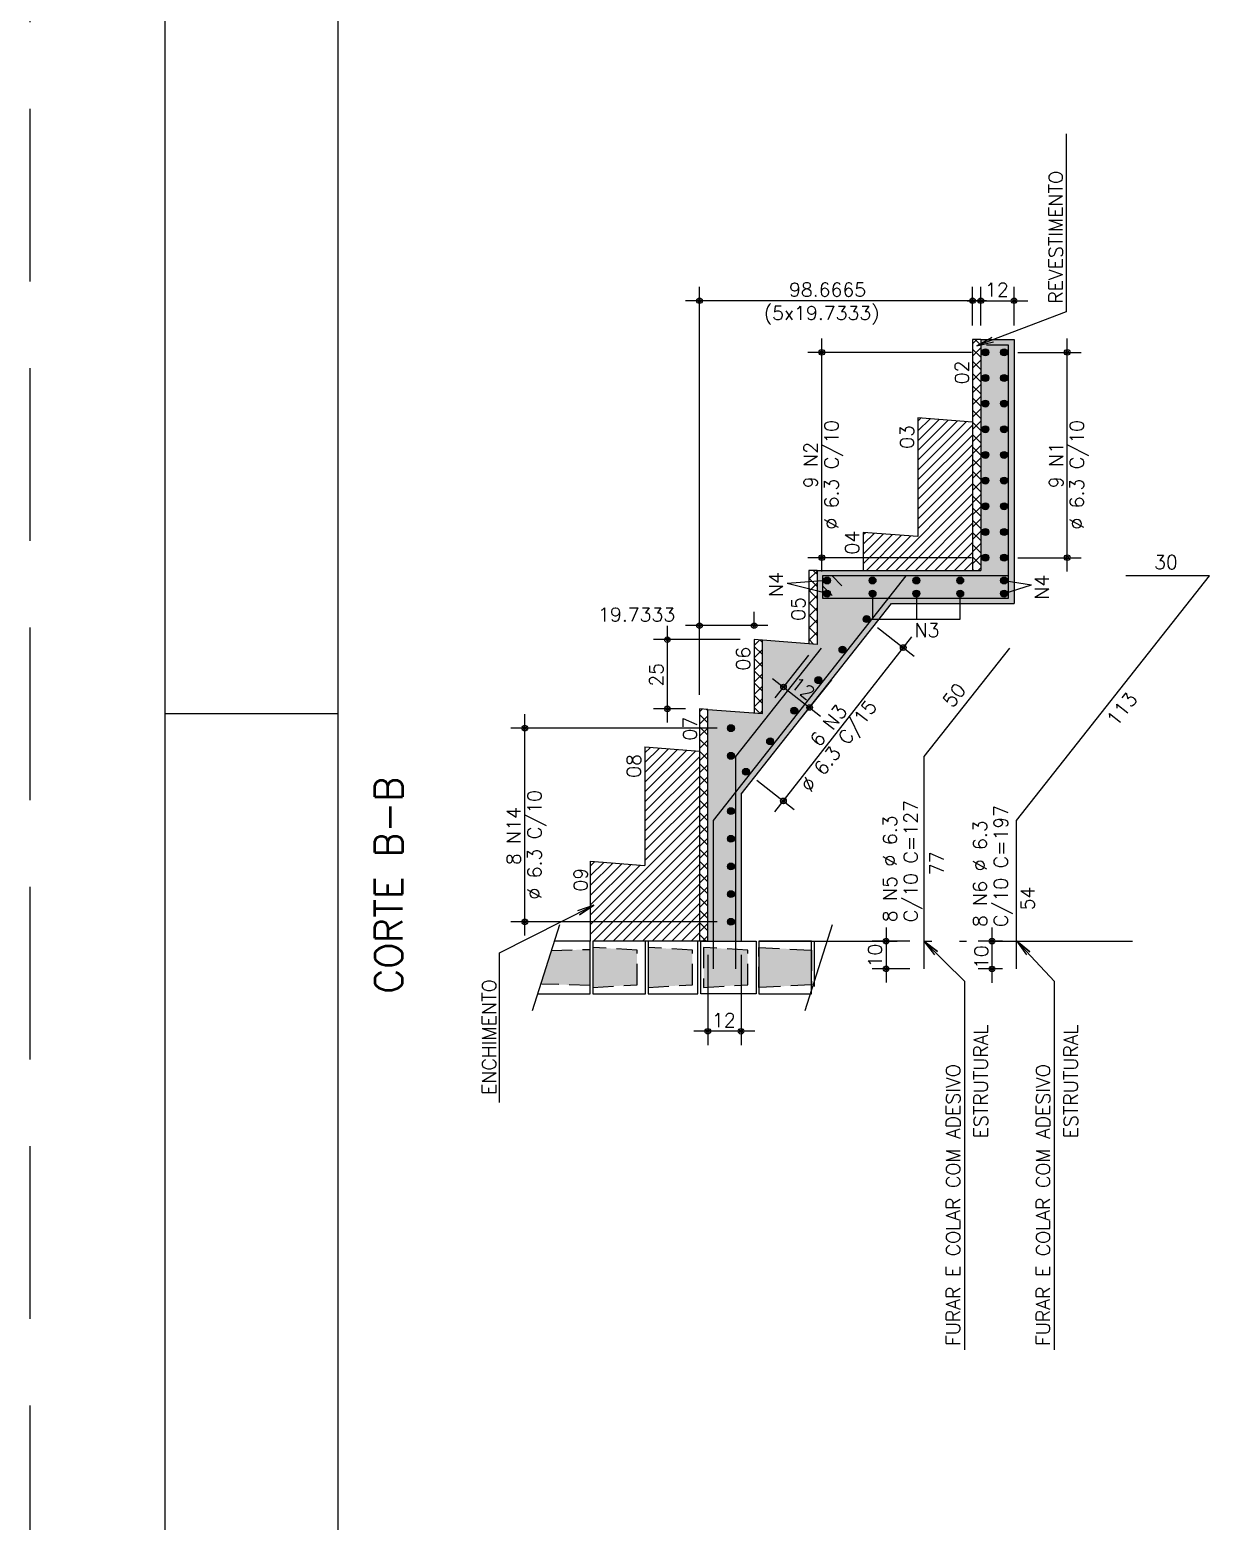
# Model space of a CAD drawing. Extents: x -1.9 to 86, y -1.5 to 61.
# Drawn here: x -1.95 to 15.12, y 18.03 to 39.59 of the extents above; entities that cross this region are included whole.
import ezdxf

# ---------------------------------------------------------------- set-up
doc = ezdxf.new("R2010")
doc.units = 0
doc.header["$MEASUREMENT"] = 0
for name, pattern in [('ESTILO_TQS_0001', [0.45, 0.3, -0.15]), ('ESTILO_TQS_0004', [3.3, 2, -0.4, 0.05, -0.4, 0.05, -0.4]), ('HIDDEN', [0.375, 0.25, -0.125])]:
    doc.linetypes.add(name, pattern=pattern)
doc.layers.get('0').update_dxf_attribs({"linetype": 'CONTINUOUS'})
doc.layers.get('Defpoints').update_dxf_attribs({"linetype": 'CONTINUOUS'})
for name, color, linetype in [('ARQ_FOLHA', 7, 'CONTINUOUS'), ('PENA_01', 1, 'CONTINUOUS'), ('PENA_02', 2, 'CONTINUOUS'), ('PENA_03', 3, 'CONTINUOUS'), ('PENA_04', 4, 'CONTINUOUS'), ('PENA_05', 5, 'CONTINUOUS'), ('PENA_10', 253, 'CONTINUOUS'), ('PENA_11', 252, 'CONTINUOUS')]:
    doc.layers.add(name, color=color, linetype=linetype)
doc.styles.get("Standard").update_dxf_attribs({"font": 'ROMANS.SHX'})

# ---------------------------------------------------------------- blocks, each defined once
blk = doc.blocks.new('FOLHA A1 - 841 X 594')
at = {"layer": 'ARQ_FOLHA', "color": 1}
blk.add_line((-816, 297), (-841, 297), dxfattribs=at)
for points in [[(-841, 0), (0, 0), (0, 594), (-841, 594)], [(-816, 10), (-10, 10), (-10, 584), (-816, 584)]]:
    blk.add_lwpolyline(points, close=True, dxfattribs=at)
at = {"layer": 'Defpoints', "color": 8, "linetype": 'HIDDEN', "ltscale": 100}
blk.add_lwpolyline([(-860.5, 609.5), (-860.5, -15.5), (19.5, -15.5), (19.5, 609.5)], close=True, dxfattribs=at)
blk = doc.blocks.new('*U24')
blk.add_blockref('FOLHA A1 - 841 X 594', (0, 0))

msp = doc.modelspace()

# ---------------------------------------------------------------- linework, layer by layer
at = {"layer": 'PENA_01', "linetype": 'Continuous'}
for p, q in [((7.729, 29.973), (7.729, 35.873)), ((11.676, 35.313), (11.676, 35.873)), ((11.796, 35.313), (11.796, 35.873)), ((12.276, 35.313), (12.276, 35.873)), ((11.876, 35.673), (7.529, 35.673)), ((11.596, 35.673), (12.476, 35.673)), ((9.496, 31.758), (9.496, 35.127)), ((11.676, 35.049), (11.739, 35.113)), ((11.676, 35.113), (11.676, 31.773)), ((11.796, 35.113), (11.676, 35.113)), ((11.676, 34.873), (11.796, 34.993)), ((11.796, 34.855), (11.676, 34.975)), ((11.796, 35.032), (11.715, 35.113)), ((13.044, 31.758), (13.044, 35.127)), ((11.661, 34.927), (9.296, 34.927)), ((11.676, 34.696), (11.796, 34.816)), ((11.796, 34.679), (11.676, 34.799)), ((12.331, 34.927), (13.244, 34.927)), ((11.676, 34.519), (11.796, 34.639)), ((11.796, 34.502), (11.676, 34.622)), ((11.676, 34.342), (11.796, 34.462)), ((11.796, 34.325), (11.676, 34.445)), ((11.676, 34.166), (11.796, 34.286)), ((11.796, 34.148), (11.676, 34.268)), ((11.676, 33.989), (11.796, 34.109)), ((11.796, 33.972), (11.676, 34.092)), ((11.676, 33.919), (10.887, 33.979)), ((10.887, 33.979), (10.887, 32.264)), ((11.676, 33.812), (11.796, 33.932)), ((11.796, 33.795), (11.676, 33.915)), ((11.676, 33.635), (11.796, 33.755)), ((11.796, 33.618), (11.676, 33.738)), ((11.676, 33.458), (11.796, 33.578)), ((11.796, 33.441), (11.676, 33.561)), ((11.676, 33.282), (11.796, 33.402)), ((11.796, 33.264), (11.676, 33.384)), ((11.676, 33.105), (11.796, 33.225)), ((11.796, 33.088), (11.676, 33.208)), ((11.676, 32.928), (11.796, 33.048)), ((11.796, 32.911), (11.676, 33.031)), ((11.676, 32.751), (11.796, 32.871)), ((11.796, 32.734), (11.676, 32.854)), ((11.676, 32.575), (11.796, 32.695)), ((11.796, 32.557), (11.676, 32.677)), ((11.676, 32.398), (11.796, 32.518)), ((11.796, 32.381), (11.676, 32.501)), ((10.887, 32.264), (10.097, 32.324)), ((10.097, 32.324), (10.097, 31.773)), ((11.676, 32.221), (11.796, 32.341)), ((11.796, 32.204), (11.676, 32.324)), ((11.676, 32.044), (11.796, 32.164)), ((11.796, 32.027), (11.676, 32.147)), ((11.661, 31.958), (9.296, 31.958)), ((11.676, 31.867), (11.796, 31.987)), ((11.796, 31.85), (11.676, 31.97)), ((12.331, 31.958), (13.244, 31.958)), ((9.308, 31.773), (9.308, 30.713)), ((9.428, 31.773), (9.308, 31.773)), ((9.308, 31.645), (9.428, 31.765)), ((9.428, 31.719), (9.374, 31.773)), ((11.696, 31.773), (11.676, 31.793)), ((11.758, 31.773), (11.796, 31.811)), ((9.573, 31.628), (8.997, 31.585)), ((9.573, 31.438), (8.997, 31.585)), ((9.428, 31.543), (9.308, 31.663)), ((9.308, 31.468), (9.428, 31.588)), ((9.428, 31.366), (9.308, 31.486)), ((12.131, 31.628), (12.526, 31.563)), ((12.131, 31.438), (12.526, 31.563)), ((9.308, 31.291), (9.428, 31.411)), ((9.428, 31.189), (9.308, 31.309)), ((10.23, 31.438), (10.23, 31.07)), ((10.864, 31.438), (10.864, 31.07)), ((11.497, 31.07), (11.497, 31.438)), ((7.729, 29.973), (7.729, 31.175)), ((8.519, 30.973), (8.519, 31.175)), ((9.308, 31.114), (9.428, 31.234)), ((9.428, 31.012), (9.308, 31.132)), ((9.308, 30.938), (9.428, 31.058)), ((10.23, 31.07), (11.497, 31.07)), ((7.265, 29.573), (7.265, 30.973)), ((8.719, 30.975), (7.529, 30.975)), ((9.428, 30.835), (9.308, 30.955)), ((9.308, 30.761), (9.428, 30.881)), ((10.302, 30.947), (10.832, 30.533)), ((8.319, 30.773), (7.065, 30.773)), ((8.519, 30.773), (8.519, 29.713)), ((8.639, 30.764), (8.519, 30.773)), ((8.519, 30.687), (8.598, 30.767)), ((8.639, 30.556), (8.519, 30.676)), ((8.519, 30.51), (8.639, 30.63)), ((8.639, 30.733), (8.605, 30.766)), ((8.819, 28.282), (10.797, 30.814)), ((9.379, 30.707), (9.308, 30.779)), ((8.639, 30.379), (8.519, 30.499)), ((8.519, 30.333), (8.639, 30.453)), ((9.304, 30.547), (8.819, 29.932)), ((8.639, 30.203), (8.519, 30.323)), ((8.519, 30.156), (8.639, 30.276)), ((8.786, 30.213), (9.477, 29.668)), ((9.637, 30.194), (9.196, 29.635)), ((8.639, 30.026), (8.519, 30.146)), ((8.519, 29.98), (8.639, 30.1)), ((7.529, 29.773), (7.065, 29.773)), ((7.729, 29.773), (7.729, 26.413)), ((7.849, 29.764), (7.729, 29.773)), ((7.729, 29.729), (7.77, 29.77)), ((7.849, 29.746), (7.831, 29.765)), ((8.639, 29.849), (8.519, 29.969)), ((8.519, 29.803), (8.639, 29.923)), ((8.605, 29.706), (8.519, 29.792)), ((5.204, 26.493), (5.204, 29.693)), ((7.849, 29.57), (7.729, 29.69)), ((7.729, 29.552), (7.849, 29.672)), ((8.599, 29.707), (8.639, 29.746)), ((7.984, 29.493), (5.004, 29.493)), ((7.849, 29.393), (7.729, 29.513)), ((7.729, 29.375), (7.849, 29.495)), ((7.849, 29.216), (7.729, 29.336)), ((6.94, 29.221), (7.729, 29.161)), ((6.94, 29.221), (6.94, 27.507)), ((7.729, 29.198), (7.849, 29.318)), ((7.849, 29.039), (7.729, 29.159)), ((7.729, 29.021), (7.849, 29.141)), ((7.849, 28.863), (7.729, 28.983)), ((7.729, 28.845), (7.849, 28.965)), ((7.849, 28.686), (7.729, 28.806)), ((7.729, 28.668), (7.849, 28.788)), ((8.559, 28.739), (9.099, 28.317)), ((7.849, 28.509), (7.729, 28.629)), ((7.729, 28.491), (7.849, 28.611)), ((7.849, 28.332), (7.729, 28.452)), ((7.729, 28.314), (7.849, 28.434)), ((7.849, 28.155), (7.729, 28.275)), ((7.729, 28.138), (7.849, 28.258)), ((7.849, 27.979), (7.729, 28.099)), ((7.729, 27.961), (7.849, 28.081)), ((7.849, 27.802), (7.729, 27.922)), ((7.729, 27.784), (7.849, 27.904)), ((7.849, 27.625), (7.729, 27.745)), ((7.729, 27.607), (7.849, 27.727)), ((6.151, 27.572), (6.94, 27.507)), ((6.151, 27.572), (6.151, 26.413)), ((7.849, 27.448), (7.729, 27.568)), ((7.729, 27.43), (7.849, 27.55)), ((7.849, 27.272), (7.729, 27.392)), ((7.729, 27.254), (7.849, 27.374)), ((7.849, 27.095), (7.729, 27.215)), ((7.729, 27.077), (7.849, 27.197)), ((7.849, 26.918), (7.729, 27.038)), ((7.729, 26.9), (7.849, 27.02)), ((7.849, 26.741), (7.729, 26.861)), ((7.729, 26.723), (7.849, 26.843)), ((7.984, 26.693), (5.004, 26.693)), ((7.849, 26.564), (7.729, 26.684)), ((7.729, 26.547), (7.849, 26.667)), ((10.426, 26.613), (10.426, 25.813)), ((11.957, 25.812), (11.957, 26.613)), ((7.849, 26.413), (6.207, 26.413)), ((7.824, 26.413), (7.729, 26.508)), ((7.772, 26.413), (7.849, 26.49)), ((9.387, 26.413), (9.387, 25.759)), ((9.387, 26.413), (9.557, 26.413)), ((10.771, 26.413), (10.226, 26.413)), ((12.11, 26.413), (11.757, 26.413)), ((7.849, 26.213), (7.849, 24.91)), ((8.329, 26.213), (8.329, 24.91)), ((10.771, 26.013), (10.226, 26.013)), ((12.11, 26.012), (11.757, 26.012)), ((5.397, 25.653), (6.147, 25.653)), ((8.529, 25.11), (7.649, 25.11))]:
    msp.add_line(p, q, dxfattribs=at)
at = {"layer": 'PENA_01', "linetype": 'ESTILO_TQS_0004'}
msp.add_line((8.587, 26.413), (14.051, 26.413), dxfattribs=at)
at = {"layer": 'PENA_01', "linetype": 'Continuous'}
for points in [[(6.147, 25.653), (6.147, 26.413), (5.632, 26.413)], [(6.187, 26.413), (6.187, 25.653), (6.947, 25.653), (6.947, 26.413), (6.187, 26.413)], [(6.987, 26.413), (6.987, 25.653), (7.707, 25.653), (7.707, 26.413), (6.987, 26.413)], [(7.747, 25.653), (7.747, 26.413), (8.547, 26.413), (8.547, 25.653), (7.747, 25.653)], [(8.587, 26.413), (8.587, 25.653), (9.347, 25.653), (9.347, 26.413), (8.587, 26.413)]]:
    msp.add_lwpolyline(points, dxfattribs=at)
at = {"layer": 'PENA_02', "linetype": 'Continuous'}
for p, q in [((5.315, 25.41), (5.709, 26.656)), ((9.255, 25.41), (9.649, 26.656))]:
    msp.add_line(p, q, dxfattribs=at)
at = {"layer": 'PENA_02', "linetype": 'ESTILO_TQS_0001'}
for p in [(5.59, 26.278), (6.147, 25.773)]:
    msp.add_line(p, (6.147, 26.293), dxfattribs=at)
for points in [[(6.827, 25.783), (6.827, 26.283), (6.187, 26.323), (6.187, 25.743), (6.827, 25.783)], [(7.627, 25.783), (7.627, 26.283), (6.987, 26.323), (6.987, 25.743), (7.627, 25.783)], [(8.427, 25.783), (8.427, 26.283), (7.787, 26.323), (7.787, 25.743), (8.427, 25.783)], [(9.347, 26.283), (9.347, 25.783), (8.587, 25.743), (8.587, 26.323), (9.347, 26.283)], [(6.147, 25.773), (5.449, 25.791)]]:
    msp.add_lwpolyline(points, dxfattribs=at)
at = {"layer": 'PENA_02', "linetype": 'Continuous'}
for centre, radius in [((7.729, 35.673), 0.04), ((7.729, 35.673), 0.02), ((11.676, 35.673), 0.04), ((11.676, 35.673), 0.02), ((11.796, 35.673), 0.04), ((11.796, 35.673), 0.02), ((12.276, 35.673), 0.04), ((12.276, 35.673), 0.02), ((9.496, 34.927), 0.0416), ((9.496, 34.927), 0.0208), ((13.044, 34.927), 0.0416), ((13.044, 34.927), 0.0208), ((9.496, 31.958), 0.0416), ((9.496, 31.958), 0.0208), ((13.044, 31.958), 0.0416), ((13.044, 31.958), 0.0208), ((7.729, 30.975), 0.04), ((7.729, 30.975), 0.02), ((8.519, 30.975), 0.04), ((8.519, 30.975), 0.02), ((7.265, 30.773), 0.04), ((7.265, 30.773), 0.02), ((10.674, 30.657), 0.0416), ((10.674, 30.657), 0.0208), ((8.943, 30.089), 0.04), ((8.943, 30.089), 0.02), ((7.265, 29.773), 0.04), ((7.265, 29.773), 0.02), ((9.32, 29.792), 0.04), ((9.32, 29.792), 0.02), ((5.204, 29.493), 0.0416), ((5.204, 29.493), 0.0208), ((8.942, 28.44), 0.0416), ((8.942, 28.44), 0.0208), ((5.204, 26.693), 0.0416), ((5.204, 26.693), 0.0208), ((10.426, 26.413), 0.04), ((10.426, 26.413), 0.02), ((11.957, 26.413), 0.04), ((11.957, 26.413), 0.02), ((10.426, 26.013), 0.04), ((10.426, 26.013), 0.02), ((11.957, 26.012), 0.04), ((11.957, 26.012), 0.02), ((7.849, 25.11), 0.04), ((7.849, 25.11), 0.02), ((8.329, 25.11), 0.04), ((8.329, 25.11), 0.02)]:
    msp.add_circle(centre, radius, dxfattribs=at)
at = {"layer": 'PENA_03', "linetype": 'Continuous'}
for p, q in [((11.676, 35.113), (11.676, 35.113)), ((11.796, 35.113), (11.796, 35.113)), ((12.276, 35.113), (12.276, 35.113)), ((11.861, 34.927), (11.861, 34.927)), ((12.131, 34.927), (12.131, 34.927)), ((10.887, 33.932), (10.93, 33.975)), ((10.887, 33.79), (11.062, 33.965)), ((10.887, 33.649), (11.193, 33.955)), ((10.887, 33.507), (11.324, 33.945)), ((10.887, 33.366), (11.456, 33.935)), ((10.887, 33.224), (11.587, 33.925)), ((10.887, 33.083), (11.676, 33.872)), ((10.887, 32.942), (11.676, 33.731)), ((10.887, 32.8), (11.676, 33.59)), ((10.887, 32.659), (11.676, 33.448)), ((10.887, 32.517), (11.676, 33.307)), ((10.425, 31.773), (11.676, 33.024)), ((10.887, 32.376), (11.676, 33.165)), ((10.566, 31.773), (11.676, 32.882)), ((10.708, 31.773), (11.676, 32.741)), ((10.849, 31.773), (11.676, 32.6)), ((10.991, 31.773), (11.676, 32.458)), ((10.097, 32.294), (10.126, 32.322)), ((10.097, 32.152), (10.257, 32.312)), ((10.097, 32.011), (10.388, 32.302)), ((10.097, 31.869), (10.52, 32.292)), ((10.142, 31.773), (10.651, 32.282)), ((10.283, 31.773), (10.783, 32.272)), ((11.132, 31.773), (11.676, 32.317)), ((11.273, 31.773), (11.676, 32.175)), ((11.415, 31.773), (11.676, 32.034)), ((11.861, 31.958), (11.861, 31.958)), ((12.131, 31.958), (12.131, 31.958)), ((9.428, 31.773), (11.796, 31.773)), ((9.428, 31.773), (9.428, 30.704)), ((11.556, 31.773), (11.676, 31.892)), ((8.329, 28.537), (10.504, 31.293)), ((10.504, 31.293), (12.276, 31.293)), ((10.144, 31.071), (10.144, 31.071)), ((8.519, 30.773), (8.519, 30.773)), ((8.519, 30.773), (8.519, 30.773)), ((9.428, 30.704), (8.639, 30.764)), ((8.639, 29.704), (8.639, 30.764)), ((9.428, 30.704), (9.428, 30.704)), ((9.761, 30.351), (9.761, 30.351)), ((7.729, 29.773), (7.729, 29.773)), ((7.729, 29.773), (7.729, 29.773)), ((7.729, 29.773), (7.729, 29.773)), ((7.849, 29.764), (8.639, 29.704)), ((7.849, 26.413), (7.849, 29.764)), ((8.184, 29.493), (8.184, 29.493)), ((6.94, 29.136), (7.019, 29.215)), ((6.94, 28.995), (7.15, 29.205)), ((6.94, 28.854), (7.282, 29.195)), ((6.94, 28.712), (7.413, 29.185)), ((6.94, 28.571), (7.545, 29.175)), ((6.94, 28.429), (7.676, 29.165)), ((6.94, 28.288), (7.729, 29.077)), ((6.94, 28.146), (7.729, 28.936)), ((6.94, 28.005), (7.729, 28.794)), ((8.401, 28.862), (8.401, 28.862)), ((6.94, 27.864), (7.729, 28.653)), ((6.94, 27.722), (7.729, 28.511)), ((8.329, 28.537), (8.329, 26.413)), ((6.94, 27.581), (7.729, 28.37)), ((6.151, 26.65), (7.729, 28.229)), ((6.151, 26.509), (7.729, 28.087)), ((6.196, 26.413), (7.729, 27.946)), ((6.338, 26.413), (7.729, 27.804)), ((6.479, 26.413), (7.729, 27.663)), ((6.151, 27.498), (6.218, 27.566)), ((6.151, 27.357), (6.349, 27.555)), ((6.151, 27.216), (6.48, 27.545)), ((6.151, 27.074), (6.61, 27.534)), ((6.151, 26.933), (6.741, 27.523)), ((6.151, 26.791), (6.872, 27.513)), ((6.62, 26.413), (7.729, 27.522)), ((6.762, 26.413), (7.729, 27.38)), ((6.903, 26.413), (7.729, 27.239)), ((7.045, 26.413), (7.729, 27.097)), ((7.186, 26.413), (7.729, 26.956)), ((7.328, 26.413), (7.729, 26.814)), ((7.469, 26.413), (7.729, 26.673)), ((7.61, 26.413), (7.729, 26.532)), ((8.184, 26.693), (8.184, 26.693)), ((7.849, 26.413), (8.369, 26.413)), ((7.849, 26.413), (7.849, 26.413)), ((8.329, 26.413), (8.329, 26.413)), ((10.971, 26.413), (10.971, 26.413)), ((12.31, 26.413), (12.31, 26.413)), ((10.971, 26.013), (10.971, 26.013)), ((12.31, 26.012), (12.31, 26.012))]:
    msp.add_line(p, q, dxfattribs=at)
for points in [[(13.029, 38.084), (13.029, 35.515), (11.736, 35.023), (11.956, 35.142), (11.736, 35.023), (11.979, 35.081)], [(4.838, 24.079), (4.838, 26.245), (6.202, 26.933), (5.995, 26.793), (6.202, 26.933), (5.966, 26.851)], [(11.562, 20.506), (11.562, 25.832), (10.971, 26.413), (11.17, 26.262), (10.971, 26.413), (11.125, 26.216)], [(12.861, 20.506), (12.861, 25.832), (12.31, 26.416), (12.504, 26.258), (12.31, 26.416), (12.456, 26.213)]]:
    msp.add_lwpolyline(points, dxfattribs=at)
for centre in [(11.861, 34.927), (12.131, 34.927), (11.861, 34.556), (12.131, 34.556), (11.861, 34.185), (12.131, 34.185), (11.861, 33.814), (12.131, 33.814), (11.861, 33.443), (12.131, 33.443), (11.861, 33.072), (12.131, 33.072), (11.861, 32.701), (12.131, 32.701), (11.861, 32.329), (12.131, 32.329), (11.861, 31.958), (12.131, 31.958), (9.573, 31.628), (9.573, 31.438), (10.23, 31.628), (10.23, 31.438), (10.864, 31.628), (10.864, 31.438), (11.497, 31.628), (11.497, 31.438), (12.131, 31.628), (12.131, 31.438), (10.144, 31.071), (9.796, 30.629), (9.447, 30.187), (9.098, 29.746), (8.184, 29.493), (8.75, 29.304), (8.184, 29.093), (8.401, 28.862), (8.184, 28.293), (8.184, 27.893), (8.184, 27.493), (8.184, 27.093), (8.184, 26.693)]:
    msp.add_circle(centre, 0.05, dxfattribs=at)
for points in [[(11.911, 34.927), (11.836, 34.971), (11.814, 34.944)], [(11.911, 34.927), (11.814, 34.944), (11.814, 34.91)], [(11.911, 34.927), (11.87, 34.976), (11.836, 34.971)], [(11.911, 34.927), (11.899, 34.959), (11.87, 34.976)], [(12.181, 34.927), (12.106, 34.971), (12.084, 34.944)], [(12.181, 34.927), (12.084, 34.944), (12.084, 34.91)], [(12.181, 34.927), (12.14, 34.976), (12.106, 34.971)], [(12.181, 34.927), (12.169, 34.959), (12.14, 34.976)], [(11.911, 34.927), (11.814, 34.91), (11.836, 34.884)], [(11.911, 34.927), (11.836, 34.884), (11.87, 34.878)], [(11.911, 34.927), (11.87, 34.878), (11.899, 34.895)], [(11.911, 34.927), (11.899, 34.895), (11.911, 34.927)], [(12.181, 34.927), (12.084, 34.91), (12.106, 34.884)], [(12.181, 34.927), (12.106, 34.884), (12.14, 34.878)], [(12.181, 34.927), (12.14, 34.878), (12.169, 34.895)], [(12.181, 34.927), (12.169, 34.895), (12.181, 34.927)], [(11.911, 34.556), (11.836, 34.599), (11.814, 34.573)], [(11.911, 34.556), (11.814, 34.573), (11.814, 34.539)], [(11.911, 34.556), (11.814, 34.539), (11.836, 34.513)], [(11.911, 34.556), (11.87, 34.605), (11.836, 34.599)], [(11.911, 34.556), (11.836, 34.513), (11.87, 34.507)], [(11.911, 34.556), (11.899, 34.588), (11.87, 34.605)], [(11.911, 34.556), (11.87, 34.507), (11.899, 34.524)], [(11.911, 34.556), (11.899, 34.524), (11.911, 34.556)], [(12.181, 34.556), (12.106, 34.599), (12.084, 34.573)], [(12.181, 34.556), (12.084, 34.573), (12.084, 34.539)], [(12.181, 34.556), (12.084, 34.539), (12.106, 34.513)], [(12.181, 34.556), (12.14, 34.605), (12.106, 34.599)], [(12.181, 34.556), (12.106, 34.513), (12.14, 34.507)], [(12.181, 34.556), (12.169, 34.588), (12.14, 34.605)], [(12.181, 34.556), (12.14, 34.507), (12.169, 34.524)], [(12.181, 34.556), (12.169, 34.524), (12.181, 34.556)], [(11.911, 34.185), (11.836, 34.228), (11.814, 34.202)], [(11.911, 34.185), (11.814, 34.202), (11.814, 34.168)], [(11.911, 34.185), (11.814, 34.168), (11.836, 34.142)], [(11.911, 34.185), (11.87, 34.234), (11.836, 34.228)], [(11.911, 34.185), (11.836, 34.142), (11.87, 34.136)], [(11.911, 34.185), (11.899, 34.217), (11.87, 34.234)], [(11.911, 34.185), (11.87, 34.136), (11.899, 34.153)], [(11.911, 34.185), (11.899, 34.153), (11.911, 34.185)], [(12.181, 34.185), (12.106, 34.228), (12.084, 34.202)], [(12.181, 34.185), (12.084, 34.202), (12.084, 34.168)], [(12.181, 34.185), (12.084, 34.168), (12.106, 34.142)], [(12.181, 34.185), (12.14, 34.234), (12.106, 34.228)], [(12.181, 34.185), (12.106, 34.142), (12.14, 34.136)], [(12.181, 34.185), (12.169, 34.217), (12.14, 34.234)], [(12.181, 34.185), (12.14, 34.136), (12.169, 34.153)], [(12.181, 34.185), (12.169, 34.153), (12.181, 34.185)], [(11.911, 33.814), (11.836, 33.857), (11.814, 33.831)], [(11.911, 33.814), (11.87, 33.863), (11.836, 33.857)], [(11.911, 33.814), (11.899, 33.846), (11.87, 33.863)], [(12.181, 33.814), (12.106, 33.857), (12.084, 33.831)], [(12.181, 33.814), (12.14, 33.863), (12.106, 33.857)], [(12.181, 33.814), (12.169, 33.846), (12.14, 33.863)], [(11.911, 33.814), (11.814, 33.831), (11.814, 33.797)], [(11.911, 33.814), (11.814, 33.797), (11.836, 33.771)], [(11.911, 33.814), (11.836, 33.771), (11.87, 33.765)], [(11.911, 33.814), (11.87, 33.765), (11.899, 33.782)], [(11.911, 33.814), (11.899, 33.782), (11.911, 33.814)], [(12.181, 33.814), (12.084, 33.831), (12.084, 33.797)], [(12.181, 33.814), (12.084, 33.797), (12.106, 33.771)], [(12.181, 33.814), (12.106, 33.771), (12.14, 33.765)], [(12.181, 33.814), (12.14, 33.765), (12.169, 33.782)], [(12.181, 33.814), (12.169, 33.782), (12.181, 33.814)], [(11.911, 33.443), (11.836, 33.486), (11.814, 33.46)], [(11.911, 33.443), (11.814, 33.46), (11.814, 33.426)], [(11.911, 33.443), (11.814, 33.426), (11.836, 33.4)], [(11.911, 33.443), (11.87, 33.492), (11.836, 33.486)], [(11.911, 33.443), (11.836, 33.4), (11.87, 33.394)], [(11.911, 33.443), (11.899, 33.475), (11.87, 33.492)], [(11.911, 33.443), (11.87, 33.394), (11.899, 33.411)], [(11.911, 33.443), (11.899, 33.411), (11.911, 33.443)], [(12.181, 33.443), (12.106, 33.486), (12.084, 33.46)], [(12.181, 33.443), (12.084, 33.46), (12.084, 33.426)], [(12.181, 33.443), (12.084, 33.426), (12.106, 33.4)], [(12.181, 33.443), (12.14, 33.492), (12.106, 33.486)], [(12.181, 33.443), (12.106, 33.4), (12.14, 33.394)], [(12.181, 33.443), (12.169, 33.475), (12.14, 33.492)], [(12.181, 33.443), (12.14, 33.394), (12.169, 33.411)], [(12.181, 33.443), (12.169, 33.411), (12.181, 33.443)], [(11.911, 33.072), (11.836, 33.115), (11.814, 33.089)], [(11.911, 33.072), (11.814, 33.089), (11.814, 33.055)], [(11.911, 33.072), (11.814, 33.055), (11.836, 33.028)], [(11.911, 33.072), (11.87, 33.121), (11.836, 33.115)], [(11.911, 33.072), (11.836, 33.028), (11.87, 33.022)], [(11.911, 33.072), (11.899, 33.104), (11.87, 33.121)], [(11.911, 33.072), (11.87, 33.022), (11.899, 33.04)], [(11.911, 33.072), (11.899, 33.04), (11.911, 33.072)], [(12.181, 33.072), (12.106, 33.115), (12.084, 33.089)], [(12.181, 33.072), (12.084, 33.089), (12.084, 33.055)], [(12.181, 33.072), (12.084, 33.055), (12.106, 33.028)], [(12.181, 33.072), (12.14, 33.121), (12.106, 33.115)], [(12.181, 33.072), (12.106, 33.028), (12.14, 33.022)], [(12.181, 33.072), (12.169, 33.104), (12.14, 33.121)], [(12.181, 33.072), (12.14, 33.022), (12.169, 33.04)], [(12.181, 33.072), (12.169, 33.04), (12.181, 33.072)], [(11.911, 32.701), (11.836, 32.744), (11.814, 32.718)], [(11.911, 32.701), (11.814, 32.718), (11.814, 32.683)], [(11.911, 32.701), (11.814, 32.683), (11.836, 32.657)], [(11.911, 32.701), (11.87, 32.75), (11.836, 32.744)], [(11.911, 32.701), (11.836, 32.657), (11.87, 32.651)], [(11.911, 32.701), (11.899, 32.733), (11.87, 32.75)], [(11.911, 32.701), (11.87, 32.651), (11.899, 32.668)], [(11.911, 32.701), (11.899, 32.668), (11.911, 32.701)], [(12.181, 32.701), (12.106, 32.744), (12.084, 32.718)], [(12.181, 32.701), (12.084, 32.718), (12.084, 32.683)], [(12.181, 32.701), (12.084, 32.683), (12.106, 32.657)], [(12.181, 32.701), (12.14, 32.75), (12.106, 32.744)], [(12.181, 32.701), (12.106, 32.657), (12.14, 32.651)], [(12.181, 32.701), (12.169, 32.733), (12.14, 32.75)], [(12.181, 32.701), (12.14, 32.651), (12.169, 32.668)], [(12.181, 32.701), (12.169, 32.668), (12.181, 32.701)], [(11.911, 32.329), (11.836, 32.373), (11.814, 32.347)], [(11.911, 32.329), (11.814, 32.347), (11.814, 32.312)], [(11.911, 32.329), (11.87, 32.379), (11.836, 32.373)], [(11.911, 32.329), (11.899, 32.362), (11.87, 32.379)], [(12.181, 32.329), (12.106, 32.373), (12.084, 32.347)], [(12.181, 32.329), (12.084, 32.347), (12.084, 32.312)], [(12.181, 32.329), (12.14, 32.379), (12.106, 32.373)], [(12.181, 32.329), (12.169, 32.362), (12.14, 32.379)], [(11.911, 32.329), (11.814, 32.312), (11.836, 32.286)], [(11.911, 32.329), (11.836, 32.286), (11.87, 32.28)], [(11.911, 32.329), (11.87, 32.28), (11.899, 32.297)], [(11.911, 32.329), (11.899, 32.297), (11.911, 32.329)], [(12.181, 32.329), (12.084, 32.312), (12.106, 32.286)], [(12.181, 32.329), (12.106, 32.286), (12.14, 32.28)], [(12.181, 32.329), (12.14, 32.28), (12.169, 32.297)], [(12.181, 32.329), (12.169, 32.297), (12.181, 32.329)], [(11.911, 31.958), (11.836, 32.002), (11.814, 31.975)], [(11.911, 31.958), (11.814, 31.975), (11.814, 31.941)], [(11.911, 31.958), (11.814, 31.941), (11.836, 31.915)], [(11.911, 31.958), (11.87, 32.008), (11.836, 32.002)], [(11.911, 31.958), (11.836, 31.915), (11.87, 31.909)], [(11.911, 31.958), (11.899, 31.99), (11.87, 32.008)], [(11.911, 31.958), (11.87, 31.909), (11.899, 31.926)], [(11.911, 31.958), (11.899, 31.926), (11.911, 31.958)], [(12.181, 31.958), (12.106, 32.002), (12.084, 31.975)], [(12.181, 31.958), (12.084, 31.975), (12.084, 31.941)], [(12.181, 31.958), (12.084, 31.941), (12.106, 31.915)], [(12.181, 31.958), (12.14, 32.008), (12.106, 32.002)], [(12.181, 31.958), (12.106, 31.915), (12.14, 31.909)], [(12.181, 31.958), (12.169, 31.99), (12.14, 32.008)], [(12.181, 31.958), (12.14, 31.909), (12.169, 31.926)], [(12.181, 31.958), (12.169, 31.926), (12.181, 31.958)], [(9.623, 31.628), (9.548, 31.671), (9.526, 31.645)], [(9.623, 31.628), (9.526, 31.645), (9.526, 31.611)], [(9.623, 31.628), (9.526, 31.611), (9.548, 31.585)], [(9.623, 31.628), (9.582, 31.677), (9.548, 31.671)], [(9.623, 31.628), (9.548, 31.585), (9.582, 31.579)], [(9.623, 31.438), (9.582, 31.487), (9.548, 31.481)], [(9.623, 31.628), (9.611, 31.66), (9.582, 31.677)], [(9.623, 31.628), (9.582, 31.579), (9.611, 31.596)], [(9.623, 31.438), (9.611, 31.47), (9.582, 31.487)], [(9.623, 31.628), (9.611, 31.596), (9.623, 31.628)], [(10.28, 31.628), (10.205, 31.671), (10.183, 31.645)], [(10.28, 31.628), (10.183, 31.645), (10.183, 31.611)], [(10.28, 31.628), (10.183, 31.611), (10.205, 31.585)], [(10.28, 31.628), (10.239, 31.677), (10.205, 31.671)], [(10.28, 31.628), (10.205, 31.585), (10.239, 31.579)], [(10.28, 31.438), (10.239, 31.487), (10.205, 31.481)], [(10.28, 31.628), (10.269, 31.66), (10.239, 31.677)], [(10.28, 31.628), (10.239, 31.579), (10.269, 31.596)], [(10.28, 31.438), (10.269, 31.47), (10.239, 31.487)], [(10.28, 31.628), (10.269, 31.596), (10.28, 31.628)], [(10.914, 31.628), (10.839, 31.671), (10.817, 31.645)], [(10.914, 31.628), (10.817, 31.645), (10.817, 31.611)], [(10.914, 31.628), (10.817, 31.611), (10.839, 31.585)], [(10.914, 31.628), (10.873, 31.677), (10.839, 31.671)], [(10.914, 31.628), (10.839, 31.585), (10.873, 31.579)], [(10.914, 31.438), (10.873, 31.487), (10.839, 31.481)], [(10.914, 31.628), (10.902, 31.66), (10.873, 31.677)], [(10.914, 31.628), (10.873, 31.579), (10.902, 31.596)], [(10.914, 31.438), (10.902, 31.47), (10.873, 31.487)], [(10.914, 31.628), (10.902, 31.596), (10.914, 31.628)], [(11.547, 31.628), (11.472, 31.671), (11.45, 31.645)], [(11.547, 31.628), (11.45, 31.645), (11.45, 31.611)], [(11.547, 31.628), (11.45, 31.611), (11.472, 31.585)], [(11.547, 31.628), (11.506, 31.677), (11.472, 31.671)], [(11.547, 31.628), (11.472, 31.585), (11.506, 31.579)], [(11.547, 31.438), (11.506, 31.487), (11.472, 31.481)], [(11.547, 31.628), (11.536, 31.66), (11.506, 31.677)], [(11.547, 31.628), (11.506, 31.579), (11.536, 31.596)], [(11.547, 31.438), (11.536, 31.47), (11.506, 31.487)], [(11.547, 31.628), (11.536, 31.596), (11.547, 31.628)], [(12.181, 31.628), (12.106, 31.671), (12.084, 31.645)], [(12.181, 31.628), (12.084, 31.645), (12.084, 31.611)], [(12.181, 31.628), (12.084, 31.611), (12.106, 31.585)], [(12.181, 31.628), (12.14, 31.677), (12.106, 31.671)], [(12.181, 31.628), (12.106, 31.585), (12.14, 31.579)], [(12.181, 31.438), (12.14, 31.487), (12.106, 31.481)], [(12.181, 31.628), (12.169, 31.66), (12.14, 31.677)], [(12.181, 31.628), (12.14, 31.579), (12.169, 31.596)], [(12.181, 31.438), (12.169, 31.47), (12.14, 31.487)], [(12.181, 31.628), (12.169, 31.596), (12.181, 31.628)], [(9.623, 31.438), (9.548, 31.481), (9.526, 31.455)], [(9.623, 31.438), (9.526, 31.455), (9.526, 31.421)], [(9.623, 31.438), (9.526, 31.421), (9.548, 31.395)], [(9.623, 31.438), (9.548, 31.395), (9.582, 31.389)], [(9.623, 31.438), (9.582, 31.389), (9.611, 31.406)], [(9.623, 31.438), (9.611, 31.406), (9.623, 31.438)], [(10.28, 31.438), (10.205, 31.481), (10.183, 31.455)], [(10.28, 31.438), (10.183, 31.455), (10.183, 31.421)], [(10.28, 31.438), (10.183, 31.421), (10.205, 31.395)], [(10.28, 31.438), (10.205, 31.395), (10.239, 31.389)], [(10.28, 31.438), (10.239, 31.389), (10.269, 31.406)], [(10.28, 31.438), (10.269, 31.406), (10.28, 31.438)], [(10.914, 31.438), (10.839, 31.481), (10.817, 31.455)], [(10.914, 31.438), (10.817, 31.455), (10.817, 31.421)], [(10.914, 31.438), (10.817, 31.421), (10.839, 31.395)], [(10.914, 31.438), (10.839, 31.395), (10.873, 31.389)], [(10.914, 31.438), (10.873, 31.389), (10.902, 31.406)], [(10.914, 31.438), (10.902, 31.406), (10.914, 31.438)], [(11.547, 31.438), (11.472, 31.481), (11.45, 31.455)], [(11.547, 31.438), (11.45, 31.455), (11.45, 31.421)], [(11.547, 31.438), (11.45, 31.421), (11.472, 31.395)], [(11.547, 31.438), (11.472, 31.395), (11.506, 31.389)], [(11.547, 31.438), (11.506, 31.389), (11.536, 31.406)], [(11.547, 31.438), (11.536, 31.406), (11.547, 31.438)], [(12.181, 31.438), (12.106, 31.481), (12.084, 31.455)], [(12.181, 31.438), (12.084, 31.455), (12.084, 31.421)], [(12.181, 31.438), (12.084, 31.421), (12.106, 31.395)], [(12.181, 31.438), (12.106, 31.395), (12.14, 31.389)], [(12.181, 31.438), (12.14, 31.389), (12.169, 31.406)], [(12.181, 31.438), (12.169, 31.406), (12.181, 31.438)], [(10.194, 31.071), (10.119, 31.114), (10.097, 31.088)], [(10.194, 31.071), (10.097, 31.088), (10.097, 31.053)], [(10.194, 31.071), (10.097, 31.053), (10.119, 31.027)], [(10.194, 31.071), (10.153, 31.12), (10.119, 31.114)], [(10.194, 31.071), (10.119, 31.027), (10.153, 31.021)], [(10.194, 31.071), (10.183, 31.103), (10.153, 31.12)], [(10.194, 31.071), (10.153, 31.021), (10.183, 31.038)], [(10.194, 31.071), (10.183, 31.038), (10.194, 31.071)], [(9.846, 30.629), (9.771, 30.672), (9.749, 30.646)], [(9.846, 30.629), (9.749, 30.646), (9.749, 30.612)], [(9.846, 30.629), (9.749, 30.612), (9.771, 30.586)], [(9.846, 30.629), (9.804, 30.678), (9.771, 30.672)], [(9.846, 30.629), (9.771, 30.586), (9.804, 30.58)], [(9.846, 30.629), (9.834, 30.661), (9.804, 30.678)], [(9.846, 30.629), (9.804, 30.58), (9.834, 30.597)], [(9.846, 30.629), (9.834, 30.597), (9.846, 30.629)], [(9.497, 30.187), (9.422, 30.23), (9.4, 30.204)], [(9.497, 30.187), (9.4, 30.204), (9.4, 30.17)], [(9.497, 30.187), (9.456, 30.236), (9.422, 30.23)], [(9.497, 30.187), (9.485, 30.219), (9.456, 30.236)], [(9.497, 30.187), (9.4, 30.17), (9.422, 30.144)], [(9.497, 30.187), (9.422, 30.144), (9.456, 30.138)], [(9.497, 30.187), (9.456, 30.138), (9.485, 30.155)], [(9.497, 30.187), (9.485, 30.155), (9.497, 30.187)], [(9.148, 29.746), (9.073, 29.789), (9.051, 29.763)], [(9.148, 29.746), (9.051, 29.763), (9.051, 29.728)], [(9.148, 29.746), (9.107, 29.795), (9.073, 29.789)], [(9.148, 29.746), (9.137, 29.778), (9.107, 29.795)], [(9.148, 29.746), (9.051, 29.728), (9.073, 29.702)], [(9.148, 29.746), (9.073, 29.702), (9.107, 29.696)], [(9.148, 29.746), (9.107, 29.696), (9.137, 29.713)], [(9.148, 29.746), (9.137, 29.713), (9.148, 29.746)], [(8.234, 29.493), (8.159, 29.536), (8.137, 29.51)], [(8.234, 29.493), (8.137, 29.51), (8.137, 29.476)], [(8.234, 29.493), (8.137, 29.476), (8.159, 29.45)], [(8.234, 29.493), (8.193, 29.542), (8.159, 29.536)], [(8.234, 29.493), (8.159, 29.45), (8.193, 29.444)], [(8.234, 29.493), (8.222, 29.525), (8.193, 29.542)], [(8.234, 29.493), (8.193, 29.444), (8.222, 29.461)], [(8.234, 29.493), (8.222, 29.461), (8.234, 29.493)], [(8.8, 29.304), (8.725, 29.347), (8.703, 29.321)], [(8.8, 29.304), (8.758, 29.353), (8.725, 29.347)], [(8.8, 29.304), (8.788, 29.336), (8.758, 29.353)], [(8.234, 29.093), (8.159, 29.136), (8.137, 29.11)], [(8.234, 29.093), (8.193, 29.142), (8.159, 29.136)], [(8.234, 29.093), (8.222, 29.125), (8.193, 29.142)], [(8.8, 29.304), (8.703, 29.321), (8.703, 29.287)], [(8.8, 29.304), (8.703, 29.287), (8.725, 29.261)], [(8.8, 29.304), (8.725, 29.261), (8.758, 29.255)], [(8.8, 29.304), (8.758, 29.255), (8.788, 29.272)], [(8.8, 29.304), (8.788, 29.272), (8.8, 29.304)], [(8.234, 29.093), (8.137, 29.11), (8.137, 29.076)], [(8.234, 29.093), (8.137, 29.076), (8.159, 29.05)], [(8.234, 29.093), (8.159, 29.05), (8.193, 29.044)], [(8.234, 29.093), (8.193, 29.044), (8.222, 29.061)], [(8.234, 29.093), (8.222, 29.061), (8.234, 29.093)], [(8.451, 28.862), (8.376, 28.905), (8.354, 28.879)], [(8.451, 28.862), (8.41, 28.911), (8.376, 28.905)], [(8.451, 28.862), (8.439, 28.894), (8.41, 28.911)], [(8.451, 28.862), (8.354, 28.879), (8.354, 28.845)], [(8.451, 28.862), (8.354, 28.845), (8.376, 28.819)], [(8.451, 28.862), (8.376, 28.819), (8.41, 28.813)], [(8.451, 28.862), (8.41, 28.813), (8.439, 28.83)], [(8.451, 28.862), (8.439, 28.83), (8.451, 28.862)], [(8.234, 28.293), (8.159, 28.336), (8.137, 28.31)], [(8.234, 28.293), (8.137, 28.31), (8.137, 28.276)], [(8.234, 28.293), (8.137, 28.276), (8.159, 28.25)], [(8.234, 28.293), (8.193, 28.342), (8.159, 28.336)], [(8.234, 28.293), (8.159, 28.25), (8.193, 28.244)], [(8.234, 28.293), (8.222, 28.325), (8.193, 28.342)], [(8.234, 28.293), (8.193, 28.244), (8.222, 28.261)], [(8.234, 28.293), (8.222, 28.261), (8.234, 28.293)], [(8.234, 27.893), (8.159, 27.936), (8.137, 27.91)], [(8.234, 27.893), (8.137, 27.91), (8.137, 27.876)], [(8.234, 27.893), (8.137, 27.876), (8.159, 27.85)], [(8.234, 27.893), (8.193, 27.942), (8.159, 27.936)], [(8.234, 27.893), (8.159, 27.85), (8.193, 27.844)], [(8.234, 27.893), (8.222, 27.925), (8.193, 27.942)], [(8.234, 27.893), (8.193, 27.844), (8.222, 27.861)], [(8.234, 27.893), (8.222, 27.861), (8.234, 27.893)], [(8.234, 27.493), (8.159, 27.536), (8.137, 27.51)], [(8.234, 27.493), (8.137, 27.51), (8.137, 27.476)], [(8.234, 27.493), (8.137, 27.476), (8.159, 27.45)], [(8.234, 27.493), (8.193, 27.542), (8.159, 27.536)], [(8.234, 27.493), (8.159, 27.45), (8.193, 27.444)], [(8.234, 27.493), (8.222, 27.525), (8.193, 27.542)], [(8.234, 27.493), (8.193, 27.444), (8.222, 27.461)], [(8.234, 27.493), (8.222, 27.461), (8.234, 27.493)], [(8.234, 27.093), (8.159, 27.136), (8.137, 27.11)], [(8.234, 27.093), (8.137, 27.11), (8.137, 27.076)], [(8.234, 27.093), (8.137, 27.076), (8.159, 27.05)], [(8.234, 27.093), (8.193, 27.142), (8.159, 27.136)], [(8.234, 27.093), (8.159, 27.05), (8.193, 27.044)], [(8.234, 27.093), (8.222, 27.125), (8.193, 27.142)], [(8.234, 27.093), (8.193, 27.044), (8.222, 27.061)], [(8.234, 27.093), (8.222, 27.061), (8.234, 27.093)], [(8.234, 26.693), (8.193, 26.742), (8.159, 26.736)], [(8.234, 26.693), (8.222, 26.725), (8.193, 26.742)], [(8.234, 26.693), (8.159, 26.736), (8.137, 26.71)], [(8.234, 26.693), (8.137, 26.71), (8.137, 26.676)], [(8.234, 26.693), (8.137, 26.676), (8.159, 26.65)], [(8.234, 26.693), (8.159, 26.65), (8.193, 26.644)], [(8.234, 26.693), (8.193, 26.644), (8.222, 26.661)], [(8.234, 26.693), (8.222, 26.661), (8.234, 26.693)]]:
    msp.add_solid(points, dxfattribs=at)
at = {"layer": 'PENA_04', "linetype": 'Continuous'}
for p, q in [((11.796, 35.113), (11.796, 31.773)), ((11.796, 35.113), (12.276, 35.113)), ((12.196, 35.033), (11.876, 35.033)), ((12.196, 31.373), (12.196, 35.033)), ((12.276, 35.113), (12.276, 31.293)), ((7.929, 28.159), (10.718, 31.693)), ((9.648, 31.693), (9.508, 31.693)), ((9.508, 31.693), (9.508, 31.373)), ((12.196, 31.693), (9.508, 31.693)), ((9.508, 31.693), (9.508, 31.553)), ((9.508, 31.553), (9.648, 31.413)), ((10.718, 31.693), (9.51, 31.693)), ((9.788, 31.553), (9.648, 31.693)), ((12.196, 31.373), (12.196, 31.693)), ((9.508, 31.373), (12.196, 31.373)), ((11.876, 31.373), (12.196, 31.373)), ((9.488, 30.651), (8.249, 29.081)), ((8.249, 29.081), (8.249, 26.013)), ((7.929, 26.012), (7.929, 28.159))]:
    msp.add_line(p, q, dxfattribs=at)
at = {"layer": 'PENA_05', "linetype": 'Continuous'}
for p, q in [((12.31, 28.159), (15.099, 31.693)), ((15.099, 31.693), (13.89, 31.693)), ((12.21, 30.651), (10.971, 29.081)), ((10.971, 29.081), (10.971, 26.013)), ((12.31, 26.012), (12.31, 28.159))]:
    msp.add_line(p, q, dxfattribs=at)
at = {"layer": 'PENA_10', "linetype": 'Continuous'}
for points in [[(12.276, 35.113), (11.796, 35.113), (12.276, 31.293)], [(11.796, 35.113), (11.796, 31.773), (12.276, 31.293)], [(11.796, 31.773), (9.428, 31.773), (10.504, 31.293)], [(10.504, 31.293), (9.428, 31.773), (9.428, 30.704)], [(12.276, 31.293), (11.796, 31.773), (10.504, 31.293)], [(8.329, 28.537), (10.504, 31.293), (8.639, 29.704)], [(10.504, 31.293), (9.428, 30.704), (8.639, 29.704)], [(9.428, 30.704), (8.639, 30.764), (8.639, 29.704)], [(7.849, 29.764), (8.329, 28.537), (8.639, 29.704)], [(7.849, 29.764), (7.849, 26.413), (8.329, 28.537)], [(7.849, 26.413), (8.329, 26.413), (8.329, 28.537)], [(6.187, 25.743), (6.827, 26.283), (6.187, 26.323)], [(6.187, 25.743), (6.187, 26.323), (6.187, 25.743)], [(6.187, 25.743), (6.827, 26.283), (6.187, 26.323)], [(6.187, 25.743), (6.187, 26.323), (6.187, 25.743)], [(6.987, 25.743), (7.627, 26.283), (6.987, 26.323)], [(6.987, 25.743), (6.987, 26.323), (6.987, 25.743)], [(7.787, 25.743), (8.427, 26.283), (7.787, 26.323)], [(7.787, 25.743), (7.787, 26.323), (7.787, 25.743)], [(8.587, 26.323), (9.347, 26.283), (9.347, 25.783)], [(8.587, 26.323), (9.347, 25.783), (8.587, 25.743)], [(8.587, 26.323), (8.587, 25.743), (8.587, 26.323)], [(5.59, 26.278), (6.147, 25.773), (5.436, 25.791)], [(5.59, 26.278), (5.436, 25.791), (5.59, 26.278)], [(5.59, 26.278), (6.147, 26.293), (6.147, 25.773)], [(6.187, 25.743), (6.827, 25.783), (6.827, 26.283)], [(6.187, 25.743), (6.827, 25.783), (6.827, 26.283)], [(6.987, 25.743), (7.627, 25.783), (7.627, 26.283)], [(7.787, 25.743), (8.427, 25.783), (8.427, 26.283)]]:
    msp.add_solid(points, dxfattribs=at)
at = {"layer": 'PENA_11', "linetype": 'Continuous'}
for points in [[(6.827, 25.783), (6.827, 26.283), (6.187, 26.323)], [(6.827, 25.783), (6.187, 26.323), (6.187, 25.743)], [(7.627, 25.783), (7.627, 26.283), (6.987, 26.323)], [(7.627, 25.783), (6.987, 26.323), (6.987, 25.743)], [(8.427, 25.783), (8.427, 26.283), (7.787, 26.323)], [(8.427, 25.783), (7.787, 26.323), (7.787, 25.743)], [(9.347, 26.283), (8.587, 25.743), (8.587, 26.323)], [(9.347, 26.283), (8.587, 26.323), (9.347, 26.283)], [(9.347, 26.283), (9.347, 25.783), (8.587, 25.743)], [(6.827, 25.783), (6.187, 25.743), (6.827, 25.783)], [(7.627, 25.783), (6.987, 25.743), (7.627, 25.783)], [(8.427, 25.783), (7.787, 25.743), (8.427, 25.783)]]:
    msp.add_solid(points, dxfattribs=at)

# ---------------------------------------------------------------- block references
at = {"xscale": 0.09999999999999938, "yscale": 0.09999999999999938, "zscale": 0.09999999999999938}
msp.add_blockref('*U24', (84.1, 0), dxfattribs=at)

# ---------------------------------------------------------------- texts
at = {"layer": 'PENA_03', "linetype": 'Continuous'}
for s, rotation, p in [('REVESTIMENTO', 90, (12.978, 35.631)), ('02', 90, (11.622, 34.465)), ('%%c 6.3 C/10', 90, (9.736, 32.363)), ('%%c 6.3 C/10', 90, (13.284, 32.363)), ('03', 90, (10.828, 33.532)), ('9 N2', 90, (9.436, 32.963)), ('9 N1', 90, (12.984, 32.963)), ('04', 90, (10.036, 32.004)), ('N4', 90, (8.935, 31.39)), ('N4', 90, (12.778, 31.352)), ('05', 90, (9.257, 31.045)), ('06', 90, (8.46, 30.326)), ('25', 90, (7.205, 30.093)), ('12', 321.7148, (9.027, 30.099)), ('50', 51.9984, (11.384, 29.773)), ('113', 51.7148, (13.754, 29.505)), ('%%c 6.3 C/15', 51.998, (9.332, 28.549)), ('6 N3', 51.998, (9.465, 29.207)), ('07', 90, (7.691, 29.314)), ('08', 90, (6.881, 28.775)), ('%%c 6.3 C/10', 90, (5.444, 27.013)), ('8 N14', 90, (5.144, 27.513)), ('C/10 C=127', 90, (10.882, 26.687)), ('C/10 C=197', 90, (12.184, 26.617)), ('8 N5 %%c 6.3', 90, (10.582, 26.687)), ('8 N6 %%c 6.3', 90, (11.884, 26.617)), ('77', 90, (11.256, 27.368)), ('09', 90, (6.111, 27.13)), ('54', 90, (12.572, 26.859)), ('10', 90, (10.366, 26.033)), ('10', 90, (11.903, 26.011)), ('ENCHIMENTO', 90, (4.788, 24.19)), ('ESTRUTURAL', 90, (11.895, 23.563)), ('ESTRUTURAL', 90, (13.195, 23.563)), ('FURAR E COLAR COM ADESIVO', 90, (11.495, 20.563)), ('FURAR E COLAR COM ADESIVO', 90, (12.795, 20.563))]:
    msp.add_text(s, height=0.2, rotation=rotation, dxfattribs=at).set_placement(p)
for s, p in [('98.6665', (9.023, 35.733)), ('12', (11.856, 35.733)), ('(5x19.7333)', (8.659, 35.396)), ('30', (14.299, 31.793)), ('19.7333', (6.263, 31.035)), ('N3', (10.837, 30.81)), ('12', (7.909, 25.17))]:
    msp.add_text(s, height=0.2, dxfattribs=at).set_placement(p)
at = {"layer": 'PENA_05', "linetype": 'Continuous'}
msp.add_text('CORTE B-B', height=0.4, rotation=90, dxfattribs=at).set_placement((3.436, 25.653))

doc.saveas('drawing.dxf')
